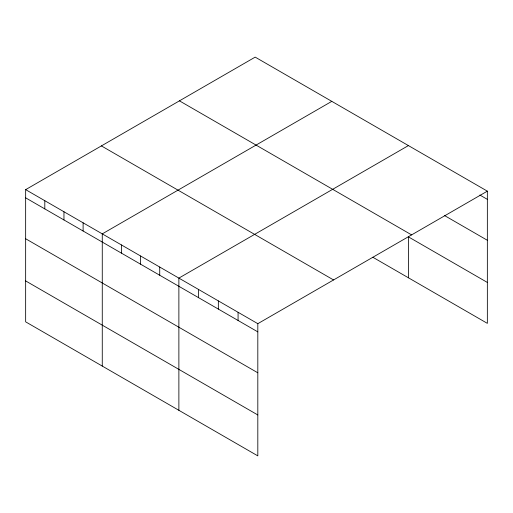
<?xml version="1.0" encoding="UTF-8"?>
<svg xmlns="http://www.w3.org/2000/svg" width="513" height="513" viewBox="0 0 513 513"><rect width="100%" height="100%" fill="white"/><g stroke="black" fill="none" stroke-linecap="round" stroke-linejoin="round"><path stroke-width="0.77" d="M257.815 372.797L257.815 323.677L25.65 189.643L25.65 321.843L257.815 455.877L257.815 372.797L25.65 238.757M372.842 257.25L487.35 323.357L487.35 191.157L255.185 57.123L25.65 189.643M331.802 101.35L102.267 233.877L102.267 366.077M408.412 145.583L178.877 278.104L178.877 410.31M257.815 323.677L487.35 191.157M479.867 195.03L487.35 199.352M444.482 215.524L487.35 240.276M179.441 100.849L411.606 234.89M487.35 282.439L408.412 236.865L408.412 277.783M101.394 145.91L333.559 279.951M25.65 197.838L257.815 331.873M25.65 280.919L257.815 414.959M238.077 312.289L238.077 320.484M218.346 300.894L218.346 309.089M198.614 289.499L198.614 297.694M159.723 267.049L159.723 275.244M140.568 255.987L140.568 264.182M121.421 244.932L121.421 253.127M83.112 222.815L83.112 231.01M63.958 211.76L63.958 219.949M44.804 200.698L44.804 208.894"/></g></svg>
